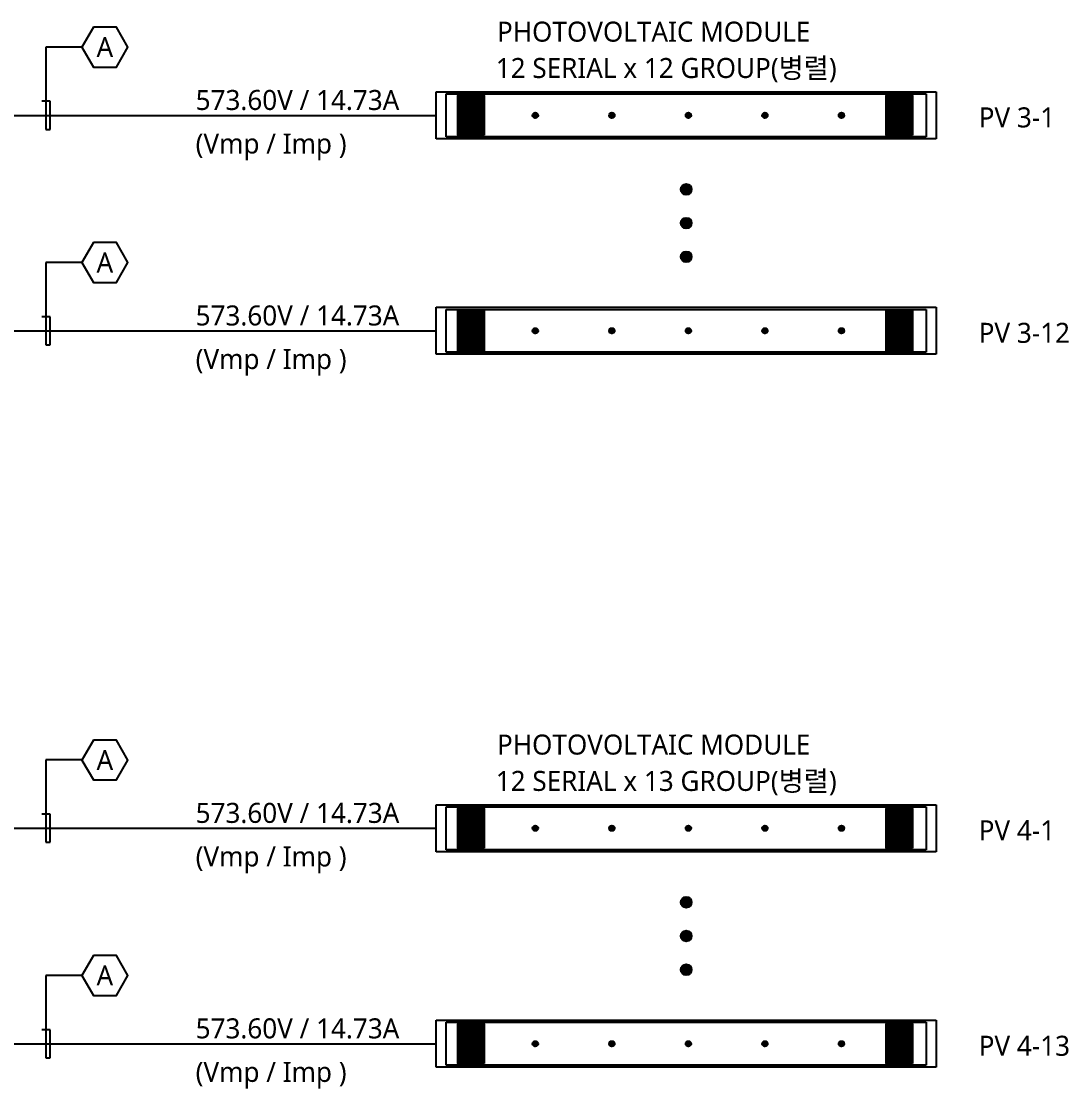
# Model space of a CAD drawing. Header units: millimetres. Extents: x 10297564 to 11610295, y -9287743 to -8409454.
# Drawn here: x 10520071 to 10535773, y -8779212 to -8763209 of the extents above; entities that cross this region are included whole.
import ezdxf
from ezdxf.enums import TextEntityAlignment as Align

# ---------------------------------------------------------------- set-up
doc = ezdxf.new("R2010")
doc.units = ezdxf.units.MM
doc.header["$LTSCALE"] = 100
for name, color, linetype in [('4', 4, 'Continuous'), ('dim', 7, 'Continuous'), ('E-SYM', 3, 'Continuous'), ('E-TEXT', 7, 'Continuous'), ('EPANEL', 4, 'Continuous'), ('Sym', 2, 'Continuous'), ('구조물', 7, 'Continuous')]:
    doc.layers.add(name, color=color, linetype=linetype)
doc.styles.add('MG', font='malgun.ttf')

# ---------------------------------------------------------------- blocks, each defined once
blk = doc.blocks.new('20240601_1120131')
at = {"color": 4, "linetype": 'ByBlock'}
for p, q in [((889, 1871), (889, 1281)), ((889, 1871), (896, 1871)), ((1281, 1875), (891, 1875)), ((891, 1875), (891, 1871)), ((896, 1281), (896, 1871)), ((1276, 1867), (896, 1867)), ((1276, 1871), (1276, 1281)), ((1283, 1871), (1276, 1871)), ((1281, 1875), (1281, 1871)), ((1283, 1871), (1283, 1281)), ((889, 1281), (896, 1281)), ((891, 1278), (891, 1281)), ((1276, 1285), (896, 1285)), ((1283, 1281), (1276, 1281)), ((1281, 1278), (1281, 1281)), ((1281, 1278), (891, 1278))]:
    blk.add_line(p, q, dxfattribs=at)
at = {"color": 2, "linetype": 'ByBlock'}
for p, q in [((899, 1860), (899, 1808)), ((899, 1796), (899, 1744)), ((955, 1865), (904, 1865)), ((904, 1803), (955, 1803)), ((955, 1801), (904, 1801)), ((912, 1867), (912, 1871)), ((912, 1871), (919, 1871)), ((919, 1867), (912, 1867)), ((915, 1865), (915, 1803)), ((915, 1801), (915, 1739)), ((916, 1865), (916, 1803)), ((916, 1801), (916, 1739)), ((919, 1871), (919, 1867)), ((940, 1871), (947, 1871)), ((940, 1867), (940, 1871)), ((947, 1867), (940, 1867)), ((943, 1865), (943, 1803)), ((943, 1801), (943, 1739)), ((944, 1865), (944, 1803)), ((944, 1801), (944, 1739)), ((947, 1871), (947, 1867)), ((960, 1808), (960, 1860)), ((960, 1744), (960, 1796)), ((962, 1860), (962, 1808)), ((962, 1796), (962, 1744)), ((1017, 1865), (966, 1865)), ((966, 1803), (1017, 1803)), ((1017, 1801), (966, 1801)), ((974, 1871), (981, 1871)), ((974, 1867), (974, 1871)), ((981, 1867), (974, 1867)), ((977, 1865), (977, 1803)), ((977, 1801), (977, 1739)), ((978, 1865), (978, 1803)), ((978, 1801), (978, 1739)), ((981, 1871), (981, 1867)), ((1003, 1867), (1003, 1871)), ((1003, 1871), (1010, 1871)), ((1010, 1867), (1003, 1867)), ((1006, 1865), (1006, 1803)), ((1006, 1801), (1006, 1739)), ((1007, 1865), (1007, 1803)), ((1007, 1801), (1007, 1739)), ((1010, 1871), (1010, 1867)), ((1022, 1808), (1022, 1860)), ((1022, 1744), (1022, 1796)), ((1024, 1860), (1024, 1808)), ((1024, 1796), (1024, 1744)), ((1080, 1865), (1029, 1865)), ((1029, 1803), (1080, 1803)), ((1080, 1801), (1029, 1801)), ((1037, 1871), (1044, 1871)), ((1037, 1867), (1037, 1871)), ((1044, 1867), (1037, 1867)), ((1040, 1865), (1040, 1803)), ((1040, 1801), (1040, 1739)), ((1041, 1865), (1041, 1803)), ((1041, 1801), (1041, 1739)), ((1044, 1871), (1044, 1867)), ((1065, 1867), (1065, 1871)), ((1065, 1871), (1072, 1871)), ((1072, 1867), (1065, 1867)), ((1068, 1865), (1068, 1803)), ((1068, 1801), (1068, 1739)), ((1069, 1865), (1069, 1803)), ((1069, 1801), (1069, 1739)), ((1072, 1871), (1072, 1867)), ((1085, 1808), (1085, 1860)), ((1085, 1744), (1085, 1796)), ((1087, 1860), (1087, 1808)), ((1087, 1796), (1087, 1744)), ((1143, 1865), (1092, 1865)), ((1092, 1803), (1143, 1803)), ((1143, 1801), (1092, 1801)), ((1099, 1871), (1106, 1871)), ((1099, 1867), (1099, 1871)), ((1106, 1867), (1099, 1867)), ((1103, 1865), (1103, 1803)), ((1103, 1865), (1103, 1803)), ((1103, 1801), (1103, 1739)), ((1103, 1801), (1103, 1739)), ((1106, 1871), (1106, 1867)), ((1128, 1867), (1128, 1871)), ((1128, 1871), (1135, 1871)), ((1135, 1867), (1128, 1867)), ((1131, 1865), (1131, 1803)), ((1131, 1801), (1131, 1739)), ((1132, 1865), (1132, 1803)), ((1132, 1801), (1132, 1739)), ((1135, 1871), (1135, 1867)), ((1148, 1808), (1148, 1860)), ((1148, 1744), (1148, 1796)), ((1150, 1860), (1150, 1808)), ((1150, 1796), (1150, 1744)), ((1206, 1865), (1155, 1865)), ((1155, 1803), (1206, 1803)), ((1206, 1801), (1155, 1801)), ((1163, 1867), (1163, 1871)), ((1163, 1871), (1170, 1871)), ((1170, 1867), (1163, 1867)), ((1166, 1865), (1166, 1803)), ((1166, 1801), (1166, 1739)), ((1167, 1865), (1167, 1803)), ((1167, 1801), (1167, 1739)), ((1170, 1871), (1170, 1867)), ((1191, 1871), (1198, 1871)), ((1191, 1867), (1191, 1871)), ((1198, 1867), (1191, 1867)), ((1194, 1865), (1194, 1803)), ((1194, 1801), (1194, 1739)), ((1195, 1865), (1195, 1803)), ((1195, 1801), (1195, 1739)), ((1198, 1871), (1198, 1867)), ((1211, 1808), (1211, 1860)), ((1211, 1744), (1211, 1796)), ((1213, 1860), (1213, 1808)), ((1213, 1796), (1213, 1744)), ((1268, 1865), (1217, 1865)), ((1217, 1803), (1268, 1803)), ((1268, 1801), (1217, 1801)), ((1225, 1871), (1232, 1871)), ((1225, 1867), (1225, 1871)), ((1232, 1867), (1225, 1867)), ((1228, 1865), (1228, 1803)), ((1228, 1801), (1228, 1739)), ((1229, 1865), (1229, 1803)), ((1229, 1801), (1229, 1739)), ((1232, 1871), (1232, 1867)), ((1254, 1867), (1254, 1871)), ((1254, 1871), (1261, 1871)), ((1261, 1867), (1254, 1867)), ((1257, 1865), (1257, 1803)), ((1257, 1801), (1257, 1739)), ((1258, 1865), (1258, 1803)), ((1258, 1801), (1258, 1739)), ((1261, 1871), (1261, 1867)), ((1273, 1808), (1273, 1860)), ((1273, 1744), (1273, 1796)), ((899, 1732), (899, 1680)), ((899, 1668), (899, 1616)), ((899, 1604), (899, 1552)), ((904, 1739), (955, 1739)), ((955, 1737), (904, 1737)), ((904, 1675), (955, 1675)), ((955, 1673), (904, 1673)), ((904, 1611), (955, 1611)), ((955, 1609), (904, 1609)), ((915, 1737), (915, 1675)), ((915, 1673), (915, 1611)), ((915, 1609), (915, 1547)), ((916, 1737), (916, 1675)), ((916, 1673), (916, 1611)), ((916, 1609), (916, 1547)), ((943, 1737), (943, 1675)), ((943, 1673), (943, 1611)), ((943, 1609), (943, 1547)), ((944, 1737), (944, 1675)), ((944, 1673), (944, 1611)), ((944, 1609), (944, 1547)), ((960, 1680), (960, 1732)), ((960, 1616), (960, 1668)), ((960, 1552), (960, 1604)), ((962, 1732), (962, 1680)), ((962, 1668), (962, 1616)), ((962, 1604), (962, 1552)), ((966, 1739), (1017, 1739)), ((1017, 1737), (966, 1737)), ((966, 1675), (1017, 1675)), ((1017, 1673), (966, 1673)), ((966, 1611), (1017, 1611)), ((1017, 1609), (966, 1609)), ((977, 1737), (977, 1675)), ((977, 1673), (977, 1611)), ((977, 1609), (977, 1547)), ((978, 1737), (978, 1675)), ((978, 1673), (978, 1611)), ((978, 1609), (978, 1547)), ((1006, 1737), (1006, 1675)), ((1006, 1673), (1006, 1611)), ((1006, 1609), (1006, 1547)), ((1007, 1737), (1007, 1675)), ((1007, 1673), (1007, 1611)), ((1007, 1609), (1007, 1547)), ((1022, 1680), (1022, 1732)), ((1022, 1616), (1022, 1668)), ((1022, 1552), (1022, 1604)), ((1024, 1732), (1024, 1680)), ((1024, 1668), (1024, 1616)), ((1024, 1604), (1024, 1552)), ((1029, 1739), (1080, 1739)), ((1080, 1737), (1029, 1737)), ((1029, 1675), (1080, 1675)), ((1080, 1673), (1029, 1673)), ((1029, 1611), (1080, 1611)), ((1080, 1609), (1029, 1609)), ((1040, 1737), (1040, 1675)), ((1040, 1673), (1040, 1611)), ((1040, 1609), (1040, 1547)), ((1041, 1737), (1041, 1675)), ((1041, 1673), (1041, 1611)), ((1041, 1609), (1041, 1547)), ((1068, 1737), (1068, 1675)), ((1068, 1673), (1068, 1611)), ((1068, 1609), (1068, 1547)), ((1069, 1737), (1069, 1675)), ((1069, 1673), (1069, 1611)), ((1069, 1609), (1069, 1547)), ((1085, 1680), (1085, 1732)), ((1085, 1616), (1085, 1668)), ((1085, 1552), (1085, 1604)), ((1087, 1732), (1087, 1680)), ((1087, 1668), (1087, 1616)), ((1087, 1604), (1087, 1552)), ((1092, 1739), (1143, 1739)), ((1143, 1737), (1092, 1737)), ((1092, 1675), (1143, 1675)), ((1143, 1673), (1092, 1673)), ((1092, 1611), (1143, 1611)), ((1143, 1609), (1092, 1609)), ((1103, 1737), (1103, 1675)), ((1103, 1737), (1103, 1675)), ((1103, 1673), (1103, 1611)), ((1103, 1673), (1103, 1611)), ((1103, 1609), (1103, 1547)), ((1103, 1609), (1103, 1547)), ((1131, 1737), (1131, 1675)), ((1131, 1673), (1131, 1611)), ((1131, 1609), (1131, 1547)), ((1132, 1737), (1132, 1675)), ((1132, 1673), (1132, 1611)), ((1132, 1609), (1132, 1547)), ((1148, 1680), (1148, 1732)), ((1148, 1616), (1148, 1668)), ((1148, 1552), (1148, 1604)), ((1150, 1732), (1150, 1680)), ((1150, 1668), (1150, 1616)), ((1150, 1604), (1150, 1552)), ((1155, 1739), (1206, 1739)), ((1206, 1737), (1155, 1737)), ((1155, 1675), (1206, 1675)), ((1206, 1673), (1155, 1673)), ((1155, 1611), (1206, 1611)), ((1206, 1609), (1155, 1609)), ((1166, 1737), (1166, 1675)), ((1166, 1673), (1166, 1611)), ((1166, 1609), (1166, 1547)), ((1167, 1737), (1167, 1675)), ((1167, 1673), (1167, 1611)), ((1167, 1609), (1167, 1547)), ((1194, 1737), (1194, 1675)), ((1194, 1673), (1194, 1611)), ((1194, 1609), (1194, 1547)), ((1195, 1737), (1195, 1675)), ((1195, 1673), (1195, 1611)), ((1195, 1609), (1195, 1547)), ((1211, 1680), (1211, 1732)), ((1211, 1616), (1211, 1668)), ((1211, 1552), (1211, 1604)), ((1213, 1732), (1213, 1680)), ((1213, 1668), (1213, 1616)), ((1213, 1604), (1213, 1552)), ((1217, 1739), (1268, 1739)), ((1268, 1737), (1217, 1737)), ((1217, 1675), (1268, 1675)), ((1268, 1673), (1217, 1673)), ((1217, 1611), (1268, 1611)), ((1268, 1609), (1217, 1609)), ((1228, 1737), (1228, 1675)), ((1228, 1673), (1228, 1611)), ((1228, 1609), (1228, 1547)), ((1229, 1737), (1229, 1675)), ((1229, 1673), (1229, 1611)), ((1229, 1609), (1229, 1547)), ((1257, 1737), (1257, 1675)), ((1257, 1673), (1257, 1611)), ((1257, 1609), (1257, 1547)), ((1258, 1737), (1258, 1675)), ((1258, 1673), (1258, 1611)), ((1258, 1609), (1258, 1547)), ((1273, 1680), (1273, 1732)), ((1273, 1616), (1273, 1668)), ((1273, 1552), (1273, 1604)), ((899, 1541), (899, 1488)), ((899, 1477), (899, 1424)), ((904, 1547), (955, 1547)), ((955, 1546), (904, 1546)), ((904, 1483), (955, 1483)), ((955, 1482), (904, 1482)), ((915, 1546), (915, 1483)), ((915, 1482), (915, 1419)), ((916, 1546), (916, 1483)), ((916, 1482), (916, 1419)), ((943, 1546), (943, 1483)), ((943, 1482), (943, 1419)), ((944, 1546), (944, 1483)), ((944, 1482), (944, 1419)), ((960, 1488), (960, 1541)), ((960, 1424), (960, 1477)), ((962, 1541), (962, 1488)), ((962, 1477), (962, 1424)), ((966, 1547), (1017, 1547)), ((1017, 1546), (966, 1546)), ((966, 1483), (1017, 1483)), ((1017, 1482), (966, 1482)), ((977, 1546), (977, 1483)), ((977, 1482), (977, 1419)), ((978, 1546), (978, 1483)), ((978, 1482), (978, 1419)), ((1006, 1546), (1006, 1483)), ((1006, 1482), (1006, 1419)), ((1007, 1546), (1007, 1483)), ((1007, 1482), (1007, 1419)), ((1022, 1488), (1022, 1541)), ((1022, 1424), (1022, 1477)), ((1024, 1541), (1024, 1488)), ((1024, 1477), (1024, 1424)), ((1029, 1547), (1080, 1547)), ((1080, 1546), (1029, 1546)), ((1029, 1483), (1080, 1483)), ((1080, 1482), (1029, 1482)), ((1040, 1546), (1040, 1483)), ((1040, 1482), (1040, 1419)), ((1041, 1546), (1041, 1483)), ((1041, 1482), (1041, 1419)), ((1068, 1546), (1068, 1483)), ((1068, 1482), (1068, 1419)), ((1069, 1546), (1069, 1483)), ((1069, 1482), (1069, 1419)), ((1085, 1488), (1085, 1541)), ((1085, 1424), (1085, 1477)), ((1087, 1541), (1087, 1488)), ((1087, 1477), (1087, 1424)), ((1092, 1547), (1143, 1547)), ((1143, 1546), (1092, 1546)), ((1092, 1483), (1143, 1483)), ((1143, 1482), (1092, 1482)), ((1103, 1546), (1103, 1483)), ((1103, 1546), (1103, 1483)), ((1103, 1482), (1103, 1419)), ((1103, 1482), (1103, 1419)), ((1131, 1546), (1131, 1483)), ((1131, 1482), (1131, 1419)), ((1132, 1546), (1132, 1483)), ((1132, 1482), (1132, 1419)), ((1148, 1488), (1148, 1541)), ((1148, 1424), (1148, 1477)), ((1150, 1541), (1150, 1488)), ((1150, 1477), (1150, 1424)), ((1155, 1547), (1206, 1547)), ((1206, 1546), (1155, 1546)), ((1155, 1483), (1206, 1483)), ((1206, 1482), (1155, 1482)), ((1166, 1546), (1166, 1483)), ((1166, 1482), (1166, 1419)), ((1167, 1546), (1167, 1483)), ((1167, 1482), (1167, 1419)), ((1194, 1546), (1194, 1483)), ((1194, 1482), (1194, 1419)), ((1195, 1546), (1195, 1483)), ((1195, 1482), (1195, 1419)), ((1211, 1488), (1211, 1541)), ((1211, 1424), (1211, 1477)), ((1213, 1541), (1213, 1488)), ((1213, 1477), (1213, 1424)), ((1217, 1547), (1268, 1547)), ((1268, 1546), (1217, 1546)), ((1217, 1483), (1268, 1483)), ((1268, 1482), (1217, 1482)), ((1228, 1546), (1228, 1483)), ((1228, 1482), (1228, 1419)), ((1229, 1546), (1229, 1483)), ((1229, 1482), (1229, 1419)), ((1257, 1546), (1257, 1483)), ((1257, 1482), (1257, 1419)), ((1258, 1546), (1258, 1483)), ((1258, 1482), (1258, 1419)), ((1273, 1488), (1273, 1541)), ((1273, 1424), (1273, 1477)), ((899, 1413), (899, 1361)), ((899, 1349), (899, 1297)), ((904, 1419), (955, 1419)), ((955, 1418), (904, 1418)), ((904, 1356), (955, 1356)), ((955, 1354), (904, 1354)), ((904, 1292), (955, 1292)), ((919, 1285), (912, 1285)), ((912, 1285), (912, 1281)), ((912, 1281), (919, 1281)), ((915, 1418), (915, 1356)), ((915, 1354), (915, 1292)), ((916, 1418), (916, 1356)), ((916, 1354), (916, 1292)), ((919, 1281), (919, 1285)), ((947, 1285), (940, 1285)), ((940, 1285), (940, 1281)), ((940, 1281), (947, 1281)), ((943, 1418), (943, 1356)), ((943, 1354), (943, 1292)), ((944, 1418), (944, 1356)), ((944, 1354), (944, 1292)), ((947, 1281), (947, 1285)), ((960, 1361), (960, 1413)), ((960, 1297), (960, 1349)), ((962, 1413), (962, 1361)), ((962, 1349), (962, 1297)), ((966, 1419), (1017, 1419)), ((1017, 1418), (966, 1418)), ((966, 1356), (1017, 1356)), ((1017, 1354), (966, 1354)), ((966, 1292), (1017, 1292)), ((981, 1285), (974, 1285)), ((974, 1285), (974, 1281)), ((974, 1281), (981, 1281)), ((977, 1418), (977, 1356)), ((977, 1354), (977, 1292)), ((978, 1418), (978, 1356)), ((978, 1354), (978, 1292)), ((981, 1281), (981, 1285)), ((1010, 1285), (1003, 1285)), ((1003, 1285), (1003, 1281)), ((1003, 1281), (1010, 1281)), ((1006, 1418), (1006, 1356)), ((1006, 1354), (1006, 1292)), ((1007, 1418), (1007, 1356)), ((1007, 1354), (1007, 1292)), ((1010, 1281), (1010, 1285)), ((1022, 1361), (1022, 1413)), ((1022, 1297), (1022, 1349)), ((1024, 1413), (1024, 1361)), ((1024, 1349), (1024, 1297)), ((1029, 1419), (1080, 1419)), ((1080, 1418), (1029, 1418)), ((1029, 1356), (1080, 1356)), ((1080, 1354), (1029, 1354)), ((1029, 1292), (1080, 1292)), ((1044, 1285), (1037, 1285)), ((1037, 1285), (1037, 1281)), ((1037, 1281), (1044, 1281)), ((1040, 1418), (1040, 1356)), ((1040, 1354), (1040, 1292)), ((1041, 1418), (1041, 1356)), ((1041, 1354), (1041, 1292)), ((1044, 1281), (1044, 1285)), ((1072, 1285), (1065, 1285)), ((1065, 1285), (1065, 1281)), ((1065, 1281), (1072, 1281)), ((1068, 1418), (1068, 1356)), ((1068, 1354), (1068, 1292)), ((1069, 1418), (1069, 1356)), ((1069, 1354), (1069, 1292)), ((1072, 1281), (1072, 1285)), ((1085, 1361), (1085, 1413)), ((1085, 1297), (1085, 1349)), ((1087, 1413), (1087, 1361)), ((1087, 1349), (1087, 1297)), ((1092, 1419), (1143, 1419)), ((1143, 1418), (1092, 1418)), ((1092, 1356), (1143, 1356)), ((1143, 1354), (1092, 1354)), ((1092, 1292), (1143, 1292)), ((1106, 1285), (1099, 1285)), ((1099, 1285), (1099, 1281)), ((1099, 1281), (1106, 1281)), ((1103, 1418), (1103, 1356)), ((1103, 1418), (1103, 1356)), ((1103, 1354), (1103, 1292)), ((1103, 1354), (1103, 1292)), ((1106, 1281), (1106, 1285)), ((1135, 1285), (1128, 1285)), ((1128, 1285), (1128, 1281)), ((1128, 1281), (1135, 1281)), ((1131, 1418), (1131, 1356)), ((1131, 1354), (1131, 1292)), ((1132, 1418), (1132, 1356)), ((1132, 1354), (1132, 1292)), ((1135, 1281), (1135, 1285)), ((1148, 1361), (1148, 1413)), ((1148, 1297), (1148, 1349)), ((1150, 1413), (1150, 1361)), ((1150, 1349), (1150, 1297)), ((1155, 1419), (1206, 1419)), ((1206, 1418), (1155, 1418)), ((1155, 1356), (1206, 1356)), ((1206, 1354), (1155, 1354)), ((1155, 1292), (1206, 1292)), ((1170, 1285), (1163, 1285)), ((1163, 1285), (1163, 1281)), ((1163, 1281), (1170, 1281)), ((1166, 1418), (1166, 1356)), ((1166, 1354), (1166, 1292)), ((1167, 1418), (1167, 1356)), ((1167, 1354), (1167, 1292)), ((1170, 1281), (1170, 1285)), ((1198, 1285), (1191, 1285)), ((1191, 1285), (1191, 1281)), ((1191, 1281), (1198, 1281)), ((1194, 1418), (1194, 1356)), ((1194, 1354), (1194, 1292)), ((1195, 1418), (1195, 1356)), ((1195, 1354), (1195, 1292)), ((1198, 1281), (1198, 1285)), ((1211, 1361), (1211, 1413)), ((1211, 1297), (1211, 1349)), ((1213, 1413), (1213, 1361)), ((1213, 1349), (1213, 1297)), ((1217, 1419), (1268, 1419)), ((1268, 1418), (1217, 1418)), ((1217, 1356), (1268, 1356)), ((1268, 1354), (1217, 1354)), ((1217, 1292), (1268, 1292)), ((1232, 1285), (1225, 1285)), ((1225, 1285), (1225, 1281)), ((1225, 1281), (1232, 1281)), ((1228, 1418), (1228, 1356)), ((1228, 1354), (1228, 1292)), ((1229, 1418), (1229, 1356)), ((1229, 1354), (1229, 1292)), ((1232, 1281), (1232, 1285)), ((1261, 1285), (1254, 1285)), ((1254, 1285), (1254, 1281)), ((1254, 1281), (1261, 1281)), ((1257, 1418), (1257, 1356)), ((1257, 1354), (1257, 1292)), ((1258, 1418), (1258, 1356)), ((1258, 1354), (1258, 1292)), ((1261, 1281), (1261, 1285)), ((1273, 1361), (1273, 1413)), ((1273, 1297), (1273, 1349))]:
    blk.add_line(p, q, dxfattribs=at)
for centre, start, end in [((904, 1860), 90, 180), ((904, 1808), 180, 270), ((904, 1796), 90, 180), ((955, 1860), 0, 90), ((955, 1808), 270, 0), ((955, 1796), 0, 90), ((966, 1860), 90, 180), ((966, 1808), 180, 270), ((966, 1796), 90, 180), ((1017, 1860), 0, 90), ((1017, 1808), 270, 0), ((1017, 1796), 0, 90), ((1029, 1860), 90, 180), ((1029, 1808), 180, 270), ((1029, 1796), 90, 180), ((1080, 1860), 0, 90), ((1080, 1808), 270, 0), ((1080, 1796), 0, 90), ((1092, 1860), 90, 180), ((1092, 1808), 180, 270), ((1092, 1796), 90, 180), ((1143, 1860), 0, 90), ((1143, 1808), 270, 0), ((1143, 1796), 0, 90), ((1155, 1860), 90, 180), ((1155, 1808), 180, 270), ((1155, 1796), 90, 180), ((1206, 1860), 0, 90), ((1206, 1808), 270, 0), ((1206, 1796), 0, 90), ((1217, 1860), 90, 180), ((1217, 1808), 180, 270), ((1217, 1796), 90, 180), ((1268, 1860), 0, 90), ((1268, 1808), 270, 0), ((1268, 1796), 0, 90), ((904, 1744), 180, 270), ((904, 1732), 90, 180), ((904, 1680), 180, 270), ((904, 1668), 90, 180), ((904, 1616), 180, 270), ((904, 1604), 90, 180), ((955, 1744), 270, 0), ((955, 1732), 0, 90), ((955, 1680), 270, 0), ((955, 1668), 0, 90), ((955, 1616), 270, 0), ((955, 1604), 0, 90), ((966, 1744), 180, 270), ((966, 1732), 90, 180), ((966, 1680), 180, 270), ((966, 1668), 90, 180), ((966, 1616), 180, 270), ((966, 1604), 90, 180), ((1017, 1744), 270, 0), ((1017, 1732), 0, 90), ((1017, 1680), 270, 0), ((1017, 1668), 0, 90), ((1017, 1616), 270, 0), ((1017, 1604), 0, 90), ((1029, 1744), 180, 270), ((1029, 1732), 90, 180), ((1029, 1680), 180, 270), ((1029, 1668), 90, 180), ((1029, 1616), 180, 270), ((1029, 1604), 90, 180), ((1080, 1744), 270, 0), ((1080, 1732), 0, 90), ((1080, 1680), 270, 0), ((1080, 1668), 0, 90), ((1080, 1616), 270, 0), ((1080, 1604), 0, 90), ((1092, 1744), 180, 270), ((1092, 1732), 90, 180), ((1092, 1680), 180, 270), ((1092, 1668), 90, 180), ((1092, 1616), 180, 270), ((1092, 1604), 90, 180), ((1143, 1744), 270, 0), ((1143, 1732), 0, 90), ((1143, 1680), 270, 0), ((1143, 1668), 0, 90), ((1143, 1616), 270, 0), ((1143, 1604), 0, 90), ((1155, 1744), 180, 270), ((1155, 1732), 90, 180), ((1155, 1680), 180, 270), ((1155, 1668), 90, 180), ((1155, 1616), 180, 270), ((1155, 1604), 90, 180), ((1206, 1744), 270, 0), ((1206, 1732), 0, 90), ((1206, 1680), 270, 0), ((1206, 1668), 0, 90), ((1206, 1616), 270, 0), ((1206, 1604), 0, 90), ((1217, 1744), 180, 270), ((1217, 1732), 90, 180), ((1217, 1680), 180, 270), ((1217, 1668), 90, 180), ((1217, 1616), 180, 270), ((1217, 1604), 90, 180), ((1268, 1744), 270, 0), ((1268, 1732), 0, 90), ((1268, 1680), 270, 0), ((1268, 1668), 0, 90), ((1268, 1616), 270, 0), ((1268, 1604), 0, 90), ((904, 1552), 180, 270), ((904, 1541), 90, 180), ((904, 1488), 180, 270), ((904, 1477), 90, 180), ((955, 1552), 270, 0), ((955, 1541), 0, 90), ((955, 1488), 270, 0), ((955, 1477), 0, 90), ((966, 1552), 180, 270), ((966, 1541), 90, 180), ((966, 1488), 180, 270), ((966, 1477), 90, 180), ((1017, 1552), 270, 0), ((1017, 1541), 0, 90), ((1017, 1488), 270, 0), ((1017, 1477), 0, 90), ((1029, 1552), 180, 270), ((1029, 1541), 90, 180), ((1029, 1488), 180, 270), ((1029, 1477), 90, 180), ((1080, 1552), 270, 0), ((1080, 1541), 0, 90), ((1080, 1488), 270, 0), ((1080, 1477), 0, 90), ((1092, 1552), 180, 270), ((1092, 1541), 90, 180), ((1092, 1488), 180, 270), ((1092, 1477), 90, 180), ((1143, 1552), 270, 0), ((1143, 1541), 0, 90), ((1143, 1488), 270, 0), ((1143, 1477), 0, 90), ((1155, 1552), 180, 270), ((1155, 1541), 90, 180), ((1155, 1488), 180, 270), ((1155, 1477), 90, 180), ((1206, 1552), 270, 0), ((1206, 1541), 0, 90), ((1206, 1488), 270, 0), ((1206, 1477), 0, 90), ((1217, 1552), 180, 270), ((1217, 1541), 90, 180), ((1217, 1488), 180, 270), ((1217, 1477), 90, 180), ((1268, 1552), 270, 0), ((1268, 1541), 0, 90), ((1268, 1488), 270, 0), ((1268, 1477), 0, 90), ((904, 1424), 180, 270), ((904, 1413), 90, 180), ((904, 1361), 180, 270), ((904, 1349), 90, 180), ((904, 1297), 180, 270), ((955, 1424), 270, 0), ((955, 1413), 0, 90), ((955, 1361), 270, 0), ((955, 1349), 0, 90), ((955, 1297), 270, 0), ((966, 1424), 180, 270), ((966, 1413), 90, 180), ((966, 1361), 180, 270), ((966, 1349), 90, 180), ((966, 1297), 180, 270), ((1017, 1424), 270, 0), ((1017, 1413), 0, 90), ((1017, 1361), 270, 0), ((1017, 1349), 0, 90), ((1017, 1297), 270, 0), ((1029, 1424), 180, 270), ((1029, 1413), 90, 180), ((1029, 1361), 180, 270), ((1029, 1349), 90, 180), ((1029, 1297), 180, 270), ((1080, 1424), 270, 0), ((1080, 1413), 0, 90), ((1080, 1361), 270, 0), ((1080, 1349), 0, 90), ((1080, 1297), 270, 0), ((1092, 1424), 180, 270), ((1092, 1413), 90, 180), ((1092, 1361), 180, 270), ((1092, 1349), 90, 180), ((1092, 1297), 180, 270), ((1143, 1424), 270, 0), ((1143, 1413), 0, 90), ((1143, 1361), 270, 0), ((1143, 1349), 0, 90), ((1143, 1297), 270, 0), ((1155, 1424), 180, 270), ((1155, 1413), 90, 180), ((1155, 1361), 180, 270), ((1155, 1349), 90, 180), ((1155, 1297), 180, 270), ((1206, 1424), 270, 0), ((1206, 1413), 0, 90), ((1206, 1361), 270, 0), ((1206, 1349), 0, 90), ((1206, 1297), 270, 0), ((1217, 1424), 180, 270), ((1217, 1413), 90, 180), ((1217, 1361), 180, 270), ((1217, 1349), 90, 180), ((1217, 1297), 180, 270), ((1268, 1424), 270, 0), ((1268, 1413), 0, 90), ((1268, 1361), 270, 0), ((1268, 1349), 0, 90), ((1268, 1297), 270, 0)]:
    blk.add_arc(centre, 4.98, start, end, dxfattribs=at)
at = {"layer": '구조물'}
blk.add_lwpolyline([(1283, 1278), (889, 1278), (889, 1875), (1283, 1875)], close=True, dxfattribs=at)

msp = doc.modelspace()

# ---------------------------------------------------------------- hatches: boundary and pattern name
at = {"layer": 'E-SYM', "linetype": 'Continuous'}
h = msp.add_hatch(color=1, dxfattribs=at)
h.dxf.hatch_style = 1
edge = h.paths.add_edge_path()
edge.add_arc((10530039.8, -8765728.6), 81.1, 0, 360)
h = msp.add_hatch(color=1, dxfattribs=at)
h.dxf.hatch_style = 1
edge = h.paths.add_edge_path()
edge.add_arc((10530039.8, -8766233.8), 81.1, 0, 360)
h = msp.add_hatch(color=1, dxfattribs=at)
h.dxf.hatch_style = 1
edge = h.paths.add_edge_path()
edge.add_arc((10530039.8, -8766739), 81.1, 0, 360)
h = msp.add_hatch(color=1, dxfattribs=at)
h.dxf.hatch_style = 1
edge = h.paths.add_edge_path()
edge.add_arc((10530039.8, -8776418), 81.1, 0, 360)
h = msp.add_hatch(color=1, dxfattribs=at)
h.dxf.hatch_style = 1
edge = h.paths.add_edge_path()
edge.add_arc((10530039.8, -8776923.1), 81.1, 0, 360)
h = msp.add_hatch(color=1, dxfattribs=at)
h.dxf.hatch_style = 1
edge = h.paths.add_edge_path()
edge.add_arc((10530039.8, -8777428.3), 81.1, 0, 360)

# ---------------------------------------------------------------- linework, layer by layer
at = {"layer": '4', "linetype": 'ByBlock', "ltscale": 1.8}
for points in [[(10514424, -8765858.8), (10517380.7, -8765858.8), (10517380.7, -8764618.5), (10526291.3, -8764618.5)], [(10514424, -8766608.8), (10517380.7, -8766608.8), (10517380.7, -8767849.1), (10526291.3, -8767849.1)], [(10514424, -8776548.1), (10517380.7, -8776548.1), (10517380.7, -8775307.8), (10526291.3, -8775307.8)], [(10514424, -8777298.1), (10517380.7, -8777298.1), (10517380.7, -8778538.4), (10526291.3, -8778538.4)]]:
    msp.add_lwpolyline(points, dxfattribs=at)
at = {"layer": 'dim', "color": 1}
for p, q in [((10520978.9, -8763594.4), (10520437, -8763594.4)), ((10520437, -8763594.4), (10520437, -8764829)), ((10520503.7, -8764407.9), (10520377.1, -8764407.9)), ((10520503.7, -8764829), (10520503.7, -8764407.9)), ((10520437, -8764829), (10520503.7, -8764829)), ((10520978.9, -8766825), (10520437, -8766825)), ((10520437, -8766825), (10520437, -8768059.6)), ((10520503.7, -8767638.6), (10520377.1, -8767638.6)), ((10520503.7, -8768059.6), (10520503.7, -8767638.6)), ((10520437, -8768059.6), (10520503.7, -8768059.6)), ((10520978.9, -8774283.7), (10520437, -8774283.7)), ((10520437, -8774283.7), (10520437, -8775518.4)), ((10520503.7, -8775097.3), (10520377.1, -8775097.3)), ((10520503.7, -8775518.4), (10520503.7, -8775097.3)), ((10520437, -8775518.4), (10520503.7, -8775518.4)), ((10520978.9, -8777514.3), (10520437, -8777514.3)), ((10520437, -8777514.3), (10520437, -8778749)), ((10520503.7, -8778327.9), (10520377.1, -8778327.9)), ((10520503.7, -8778749), (10520503.7, -8778327.9)), ((10520437, -8778749), (10520503.7, -8778749))]:
    msp.add_line(p, q, dxfattribs=at)
at = {"layer": 'E-SYM', "color": 1, "linetype": 'Continuous'}
for p, q in [((10526291.3, -8764265.9), (10533788.2, -8764265.9)), ((10526291.3, -8764971.1), (10526291.3, -8764265.9)), ((10526440.5, -8764296.8), (10533639, -8764296.8)), ((10526440.5, -8764940.2), (10526440.5, -8764296.8)), ((10533639, -8764296.8), (10533639, -8764940.2)), ((10533788.2, -8764265.9), (10533788.2, -8764971.1)), ((10533788.2, -8764971.1), (10526291.3, -8764971.1)), ((10533639, -8764940.2), (10526440.5, -8764940.2)), ((10526291.3, -8767496.5), (10533788.2, -8767496.5)), ((10526291.3, -8768201.7), (10526291.3, -8767496.5)), ((10526440.5, -8767527.4), (10533639, -8767527.4)), ((10526440.5, -8768170.8), (10526440.5, -8767527.4)), ((10533639, -8767527.4), (10533639, -8768170.8)), ((10533788.2, -8767496.5), (10533788.2, -8768201.7)), ((10533639, -8768170.8), (10526440.5, -8768170.8)), ((10533788.2, -8768201.7), (10526291.3, -8768201.7)), ((10526291.3, -8774955.2), (10533788.2, -8774955.2)), ((10526291.3, -8775660.4), (10526291.3, -8774955.2)), ((10526440.5, -8774986.1), (10533639, -8774986.1)), ((10526440.5, -8775629.5), (10526440.5, -8774986.1)), ((10533639, -8774986.1), (10533639, -8775629.5)), ((10533788.2, -8774955.2), (10533788.2, -8775660.4)), ((10533788.2, -8775660.4), (10526291.3, -8775660.4)), ((10533639, -8775629.5), (10526440.5, -8775629.5)), ((10526291.3, -8778185.8), (10533788.2, -8778185.8)), ((10526291.3, -8778891.1), (10526291.3, -8778185.8)), ((10526440.5, -8778216.7), (10533639, -8778216.7)), ((10526440.5, -8778860.1), (10526440.5, -8778216.7)), ((10533639, -8778216.7), (10533639, -8778860.1)), ((10533788.2, -8778185.8), (10533788.2, -8778891.1)), ((10533788.2, -8778891.1), (10526291.3, -8778891.1)), ((10533639, -8778860.1), (10526440.5, -8778860.1))]:
    msp.add_line(p, q, dxfattribs=at)
for centre in [(10530039.8, -8765728.6), (10530039.8, -8766233.8), (10530039.8, -8766739), (10530039.8, -8776418), (10530039.8, -8776923.1), (10530039.8, -8777428.3)]:
    msp.add_circle(centre, 81.1, dxfattribs=at)
at = {"layer": 'EPANEL', "linetype": 'Continuous'}
for p, q in [((10527736.2, -8764617.8), (10527777.4, -8764659)), ((10527736.8, -8764611.5), (10527783.7, -8764658.4)), ((10527736.8, -8764625.2), (10527770, -8764658.5)), ((10527738.1, -8764606), (10527789.2, -8764657.1)), ((10527739.7, -8764635.1), (10527760.1, -8764655.5)), ((10527740.1, -8764601.1), (10527794.1, -8764655.1)), ((10527742.5, -8764596.7), (10527798.5, -8764652.7)), ((10527745.4, -8764592.7), (10527802.5, -8764649.8)), ((10527748.7, -8764589.1), (10527806.1, -8764646.5)), ((10527752.5, -8764586), (10527809.2, -8764642.8)), ((10527756.6, -8764583.3), (10527812, -8764638.6)), ((10527761.2, -8764581), (10527814.2, -8764634)), ((10527766.4, -8764579.3), (10527815.9, -8764628.9)), ((10527772.1, -8764578.2), (10527817, -8764623.1)), ((10527778.8, -8764578), (10527817.2, -8764616.4)), ((10527786.9, -8764579.2), (10527816, -8764608.3)), ((10527799.4, -8764584.9), (10527810.4, -8764595.8)), ((10528883.8, -8764617.8), (10528925, -8764659)), ((10528884.3, -8764625.2), (10528917.6, -8764658.5)), ((10528884.4, -8764611.5), (10528931.3, -8764658.4)), ((10528885.7, -8764606), (10528936.8, -8764657.1)), ((10528887.3, -8764635.1), (10528907.7, -8764655.5)), ((10528887.7, -8764601.1), (10528941.7, -8764655.1)), ((10528890.1, -8764596.7), (10528946.1, -8764652.7)), ((10528893, -8764592.7), (10528950.1, -8764649.8)), ((10528896.3, -8764589.1), (10528953.7, -8764646.5)), ((10528900, -8764586), (10528956.8, -8764642.8)), ((10528904.2, -8764583.3), (10528959.5, -8764638.6)), ((10528908.8, -8764581), (10528961.8, -8764634)), ((10528913.9, -8764579.3), (10528963.5, -8764628.9)), ((10528919.7, -8764578.2), (10528964.6, -8764623.1)), ((10528926.4, -8764578), (10528964.8, -8764616.4)), ((10528934.5, -8764579.2), (10528963.6, -8764608.3)), ((10528947, -8764584.9), (10528957.9, -8764595.8)), ((10530031.3, -8764617.8), (10530072.6, -8764659)), ((10530031.9, -8764611.5), (10530078.9, -8764658.4)), ((10530031.9, -8764625.2), (10530065.2, -8764658.5)), ((10530033.3, -8764606), (10530084.4, -8764657.1)), ((10530034.9, -8764635.1), (10530055.3, -8764655.5)), ((10530035.3, -8764601.1), (10530089.3, -8764655.1)), ((10530037.7, -8764596.7), (10530093.7, -8764652.7)), ((10530040.6, -8764592.7), (10530097.7, -8764649.8)), ((10530043.9, -8764589.1), (10530101.2, -8764646.5)), ((10530047.6, -8764586), (10530104.4, -8764642.8)), ((10530051.8, -8764583.3), (10530107.1, -8764638.6)), ((10530056.4, -8764581), (10530109.4, -8764634)), ((10530061.5, -8764579.3), (10530111.1, -8764628.9)), ((10530067.3, -8764578.2), (10530112.2, -8764623.1)), ((10530074, -8764578), (10530112.4, -8764616.4)), ((10530082.1, -8764579.2), (10530111.2, -8764608.3)), ((10530094.6, -8764584.9), (10530105.5, -8764595.8)), ((10531178.9, -8764617.8), (10531220.2, -8764659)), ((10531179.5, -8764611.5), (10531226.4, -8764658.4)), ((10531179.5, -8764625.2), (10531212.7, -8764658.5)), ((10531180.9, -8764606), (10531231.9, -8764657.1)), ((10531182.5, -8764635.1), (10531202.9, -8764655.5)), ((10531182.8, -8764601.1), (10531236.9, -8764655.1)), ((10531185.3, -8764596.7), (10531241.3, -8764652.7)), ((10531188.2, -8764592.7), (10531245.3, -8764649.8)), ((10531191.5, -8764589.1), (10531248.8, -8764646.5)), ((10531195.2, -8764586), (10531252, -8764642.8)), ((10531199.4, -8764583.3), (10531254.7, -8764638.6)), ((10531204, -8764581), (10531257, -8764634)), ((10531209.1, -8764579.3), (10531258.7, -8764628.9)), ((10531214.9, -8764578.2), (10531259.8, -8764623.1)), ((10531221.5, -8764578), (10531260, -8764616.4)), ((10531229.7, -8764579.2), (10531258.7, -8764608.3)), ((10531242.2, -8764584.9), (10531253.1, -8764595.8)), ((10532326.5, -8764617.8), (10532367.7, -8764659)), ((10532327.1, -8764611.5), (10532374, -8764658.4)), ((10532327.1, -8764625.2), (10532360.3, -8764658.5)), ((10532328.5, -8764606), (10532379.5, -8764657.1)), ((10532330.1, -8764635.1), (10532350.5, -8764655.5)), ((10532330.4, -8764601.1), (10532384.4, -8764655.1)), ((10532332.9, -8764596.7), (10532388.9, -8764652.7)), ((10532335.8, -8764592.7), (10532392.8, -8764649.8)), ((10532339.1, -8764589.1), (10532396.4, -8764646.5)), ((10532342.8, -8764586), (10532399.6, -8764642.8)), ((10532346.9, -8764583.3), (10532402.3, -8764638.6)), ((10532351.5, -8764581), (10532404.5, -8764634)), ((10532356.7, -8764579.3), (10532406.3, -8764628.9)), ((10532362.5, -8764578.2), (10532407.4, -8764623.1)), ((10532369.1, -8764578), (10532407.6, -8764616.4)), ((10532377.2, -8764579.2), (10532406.3, -8764608.3)), ((10532389.7, -8764584.9), (10532400.7, -8764595.8)), ((10527736.2, -8767848.4), (10527777.4, -8767889.6)), ((10527736.8, -8767842.1), (10527783.7, -8767889.1)), ((10527738.1, -8767836.6), (10527789.2, -8767887.7)), ((10527740.1, -8767831.7), (10527794.1, -8767885.7)), ((10527742.5, -8767827.3), (10527798.5, -8767883.3)), ((10527745.4, -8767823.3), (10527802.5, -8767880.4)), ((10527748.7, -8767819.8), (10527806.1, -8767877.1)), ((10527752.5, -8767816.6), (10527809.2, -8767873.4)), ((10527756.6, -8767813.9), (10527812, -8767869.2)), ((10527761.2, -8767811.6), (10527814.2, -8767864.6)), ((10527766.4, -8767809.9), (10527815.9, -8767859.5)), ((10527772.1, -8767808.8), (10527817, -8767853.7)), ((10527778.8, -8767808.6), (10527817.2, -8767847)), ((10527786.9, -8767809.8), (10527816, -8767838.9)), ((10527799.4, -8767815.5), (10527810.4, -8767826.4)), ((10528883.8, -8767848.4), (10528925, -8767889.6)), ((10528884.4, -8767842.1), (10528931.3, -8767889.1)), ((10528885.7, -8767836.6), (10528936.8, -8767887.7)), ((10528887.7, -8767831.7), (10528941.7, -8767885.7)), ((10528890.1, -8767827.3), (10528946.1, -8767883.3)), ((10528893, -8767823.3), (10528950.1, -8767880.4)), ((10528896.3, -8767819.8), (10528953.7, -8767877.1)), ((10528900, -8767816.6), (10528956.8, -8767873.4)), ((10528904.2, -8767813.9), (10528959.5, -8767869.2)), ((10528908.8, -8767811.6), (10528961.8, -8767864.6)), ((10528913.9, -8767809.9), (10528963.5, -8767859.5)), ((10528919.7, -8767808.8), (10528964.6, -8767853.7)), ((10528926.4, -8767808.6), (10528964.8, -8767847)), ((10528934.5, -8767809.8), (10528963.6, -8767838.9)), ((10528947, -8767815.5), (10528957.9, -8767826.4)), ((10530031.3, -8767848.4), (10530072.6, -8767889.6)), ((10530031.9, -8767842.1), (10530078.9, -8767889.1)), ((10530033.3, -8767836.6), (10530084.4, -8767887.7)), ((10530035.3, -8767831.7), (10530089.3, -8767885.7)), ((10530037.7, -8767827.3), (10530093.7, -8767883.3)), ((10530040.6, -8767823.3), (10530097.7, -8767880.4)), ((10530043.9, -8767819.8), (10530101.2, -8767877.1)), ((10530047.6, -8767816.6), (10530104.4, -8767873.4)), ((10530051.8, -8767813.9), (10530107.1, -8767869.2)), ((10530056.4, -8767811.6), (10530109.4, -8767864.6)), ((10530061.5, -8767809.9), (10530111.1, -8767859.5)), ((10530067.3, -8767808.8), (10530112.2, -8767853.7)), ((10530074, -8767808.6), (10530112.4, -8767847)), ((10530082.1, -8767809.8), (10530111.2, -8767838.9)), ((10530094.6, -8767815.5), (10530105.5, -8767826.4)), ((10531178.9, -8767848.4), (10531220.2, -8767889.6)), ((10531179.5, -8767842.1), (10531226.4, -8767889.1)), ((10531180.9, -8767836.6), (10531231.9, -8767887.7)), ((10531182.8, -8767831.7), (10531236.9, -8767885.7)), ((10531185.3, -8767827.3), (10531241.3, -8767883.3)), ((10531188.2, -8767823.3), (10531245.3, -8767880.4)), ((10531191.5, -8767819.8), (10531248.8, -8767877.1)), ((10531195.2, -8767816.6), (10531252, -8767873.4)), ((10531199.4, -8767813.9), (10531254.7, -8767869.2)), ((10531204, -8767811.6), (10531257, -8767864.6)), ((10531209.1, -8767809.9), (10531258.7, -8767859.5)), ((10531214.9, -8767808.8), (10531259.8, -8767853.7)), ((10531221.5, -8767808.6), (10531260, -8767847)), ((10531229.7, -8767809.8), (10531258.7, -8767838.9)), ((10531242.2, -8767815.5), (10531253.1, -8767826.4)), ((10532326.5, -8767848.4), (10532367.7, -8767889.6)), ((10532327.1, -8767842.1), (10532374, -8767889.1)), ((10532328.5, -8767836.6), (10532379.5, -8767887.7)), ((10532330.4, -8767831.7), (10532384.4, -8767885.7)), ((10532332.9, -8767827.3), (10532388.9, -8767883.3)), ((10532335.8, -8767823.3), (10532392.8, -8767880.4)), ((10532339.1, -8767819.8), (10532396.4, -8767877.1)), ((10532342.8, -8767816.6), (10532399.6, -8767873.4)), ((10532346.9, -8767813.9), (10532402.3, -8767869.2)), ((10532351.5, -8767811.6), (10532404.5, -8767864.6)), ((10532356.7, -8767809.9), (10532406.3, -8767859.5)), ((10532362.5, -8767808.8), (10532407.4, -8767853.7)), ((10532369.1, -8767808.6), (10532407.6, -8767847)), ((10532377.2, -8767809.8), (10532406.3, -8767838.9)), ((10532389.7, -8767815.5), (10532400.7, -8767826.4)), ((10527736.8, -8767855.8), (10527770, -8767889.1)), ((10527739.7, -8767865.7), (10527760.1, -8767886.1)), ((10528884.3, -8767855.8), (10528917.6, -8767889.1)), ((10528887.3, -8767865.7), (10528907.7, -8767886.1)), ((10530031.9, -8767855.8), (10530065.2, -8767889.1)), ((10530034.9, -8767865.7), (10530055.3, -8767886.1)), ((10531179.5, -8767855.8), (10531212.7, -8767889.1)), ((10531182.5, -8767865.7), (10531202.9, -8767886.1)), ((10532327.1, -8767855.8), (10532360.3, -8767889.1)), ((10532330.1, -8767865.7), (10532350.5, -8767886.1)), ((10527736.2, -8775307.1), (10527777.4, -8775348.4)), ((10527736.8, -8775300.9), (10527783.7, -8775347.8)), ((10527736.8, -8775314.6), (10527770, -8775347.8)), ((10527738.1, -8775295.3), (10527789.2, -8775346.4)), ((10527739.7, -8775324.4), (10527760.1, -8775344.8)), ((10527740.1, -8775290.4), (10527794.1, -8775344.5)), ((10527742.5, -8775286), (10527798.5, -8775342)), ((10527745.4, -8775282), (10527802.5, -8775339.1)), ((10527748.7, -8775278.5), (10527806.1, -8775335.8)), ((10527752.5, -8775275.3), (10527809.2, -8775332.1)), ((10527756.6, -8775272.6), (10527812, -8775327.9)), ((10527761.2, -8775270.3), (10527814.2, -8775323.3)), ((10527766.4, -8775268.6), (10527815.9, -8775318.2)), ((10527772.1, -8775267.5), (10527817, -8775312.4)), ((10527778.8, -8775267.3), (10527817.2, -8775305.8)), ((10527786.9, -8775268.6), (10527816, -8775297.6)), ((10527799.4, -8775274.2), (10527810.4, -8775285.1)), ((10528883.8, -8775307.1), (10528925, -8775348.4)), ((10528884.3, -8775314.6), (10528917.6, -8775347.8)), ((10528884.4, -8775300.9), (10528931.3, -8775347.8)), ((10528885.7, -8775295.3), (10528936.8, -8775346.4)), ((10528887.3, -8775324.4), (10528907.7, -8775344.8)), ((10528887.7, -8775290.4), (10528941.7, -8775344.5)), ((10528890.1, -8775286), (10528946.1, -8775342)), ((10528893, -8775282), (10528950.1, -8775339.1)), ((10528896.3, -8775278.5), (10528953.7, -8775335.8)), ((10528900, -8775275.3), (10528956.8, -8775332.1)), ((10528904.2, -8775272.6), (10528959.5, -8775327.9)), ((10528908.8, -8775270.3), (10528961.8, -8775323.3)), ((10528913.9, -8775268.6), (10528963.5, -8775318.2)), ((10528919.7, -8775267.5), (10528964.6, -8775312.4)), ((10528926.4, -8775267.3), (10528964.8, -8775305.8)), ((10528934.5, -8775268.6), (10528963.6, -8775297.6)), ((10528947, -8775274.2), (10528957.9, -8775285.1)), ((10530031.3, -8775307.1), (10530072.6, -8775348.4)), ((10530031.9, -8775300.9), (10530078.9, -8775347.8)), ((10530031.9, -8775314.6), (10530065.2, -8775347.8)), ((10530033.3, -8775295.3), (10530084.4, -8775346.4)), ((10530034.9, -8775324.4), (10530055.3, -8775344.8)), ((10530035.3, -8775290.4), (10530089.3, -8775344.5)), ((10530037.7, -8775286), (10530093.7, -8775342)), ((10530040.6, -8775282), (10530097.7, -8775339.1)), ((10530043.9, -8775278.5), (10530101.2, -8775335.8)), ((10530047.6, -8775275.3), (10530104.4, -8775332.1)), ((10530051.8, -8775272.6), (10530107.1, -8775327.9)), ((10530056.4, -8775270.3), (10530109.4, -8775323.3)), ((10530061.5, -8775268.6), (10530111.1, -8775318.2)), ((10530067.3, -8775267.5), (10530112.2, -8775312.4)), ((10530074, -8775267.3), (10530112.4, -8775305.8)), ((10530082.1, -8775268.6), (10530111.2, -8775297.6)), ((10530094.6, -8775274.2), (10530105.5, -8775285.1)), ((10531178.9, -8775307.1), (10531220.2, -8775348.4)), ((10531179.5, -8775300.9), (10531226.4, -8775347.8)), ((10531179.5, -8775314.6), (10531212.7, -8775347.8)), ((10531180.9, -8775295.3), (10531231.9, -8775346.4)), ((10531182.5, -8775324.4), (10531202.9, -8775344.8)), ((10531182.8, -8775290.4), (10531236.9, -8775344.5)), ((10531185.3, -8775286), (10531241.3, -8775342)), ((10531188.2, -8775282), (10531245.3, -8775339.1)), ((10531191.5, -8775278.5), (10531248.8, -8775335.8)), ((10531195.2, -8775275.3), (10531252, -8775332.1)), ((10531199.4, -8775272.6), (10531254.7, -8775327.9)), ((10531204, -8775270.3), (10531257, -8775323.3)), ((10531209.1, -8775268.6), (10531258.7, -8775318.2)), ((10531214.9, -8775267.5), (10531259.8, -8775312.4)), ((10531221.5, -8775267.3), (10531260, -8775305.8)), ((10531229.7, -8775268.6), (10531258.7, -8775297.6)), ((10531242.2, -8775274.2), (10531253.1, -8775285.1)), ((10532326.5, -8775307.1), (10532367.7, -8775348.4)), ((10532327.1, -8775300.9), (10532374, -8775347.8)), ((10532327.1, -8775314.6), (10532360.3, -8775347.8)), ((10532328.5, -8775295.3), (10532379.5, -8775346.4)), ((10532330.1, -8775324.4), (10532350.5, -8775344.8)), ((10532330.4, -8775290.4), (10532384.4, -8775344.5)), ((10532332.9, -8775286), (10532388.9, -8775342)), ((10532335.8, -8775282), (10532392.8, -8775339.1)), ((10532339.1, -8775278.5), (10532396.4, -8775335.8)), ((10532342.8, -8775275.3), (10532399.6, -8775332.1)), ((10532346.9, -8775272.6), (10532402.3, -8775327.9)), ((10532351.5, -8775270.3), (10532404.5, -8775323.3)), ((10532356.7, -8775268.6), (10532406.3, -8775318.2)), ((10532362.5, -8775267.5), (10532407.4, -8775312.4)), ((10532369.1, -8775267.3), (10532407.6, -8775305.8)), ((10532377.2, -8775268.6), (10532406.3, -8775297.6)), ((10532389.7, -8775274.2), (10532400.7, -8775285.1)), ((10527736.2, -8778537.8), (10527777.4, -8778579)), ((10527736.8, -8778531.5), (10527783.7, -8778578.4)), ((10527736.8, -8778545.2), (10527770, -8778578.4)), ((10527738.1, -8778526), (10527789.2, -8778577)), ((10527739.7, -8778555), (10527760.1, -8778575.4)), ((10527740.1, -8778521.1), (10527794.1, -8778575.1)), ((10527742.5, -8778516.6), (10527798.5, -8778572.6)), ((10527745.4, -8778512.7), (10527802.5, -8778569.7)), ((10527748.7, -8778509.1), (10527806.1, -8778566.4)), ((10527752.5, -8778505.9), (10527809.2, -8778562.7)), ((10527756.6, -8778503.2), (10527812, -8778558.6)), ((10527761.2, -8778501), (10527814.2, -8778554)), ((10527766.4, -8778499.2), (10527815.9, -8778548.8)), ((10527772.1, -8778498.1), (10527817, -8778543)), ((10527778.8, -8778497.9), (10527817.2, -8778536.4)), ((10527786.9, -8778499.2), (10527816, -8778528.3)), ((10527799.4, -8778504.8), (10527810.4, -8778515.8)), ((10528883.8, -8778537.8), (10528925, -8778579)), ((10528884.3, -8778545.2), (10528917.6, -8778578.4)), ((10528884.4, -8778531.5), (10528931.3, -8778578.4)), ((10528885.7, -8778526), (10528936.8, -8778577)), ((10528887.3, -8778555), (10528907.7, -8778575.4)), ((10528887.7, -8778521.1), (10528941.7, -8778575.1)), ((10528890.1, -8778516.6), (10528946.1, -8778572.6)), ((10528893, -8778512.7), (10528950.1, -8778569.7)), ((10528896.3, -8778509.1), (10528953.7, -8778566.4)), ((10528900, -8778505.9), (10528956.8, -8778562.7)), ((10528904.2, -8778503.2), (10528959.5, -8778558.6)), ((10528908.8, -8778501), (10528961.8, -8778554)), ((10528913.9, -8778499.2), (10528963.5, -8778548.8)), ((10528919.7, -8778498.1), (10528964.6, -8778543)), ((10528926.4, -8778497.9), (10528964.8, -8778536.4)), ((10528934.5, -8778499.2), (10528963.6, -8778528.3)), ((10528947, -8778504.8), (10528957.9, -8778515.8)), ((10530031.3, -8778537.8), (10530072.6, -8778579)), ((10530031.9, -8778531.5), (10530078.9, -8778578.4)), ((10530031.9, -8778545.2), (10530065.2, -8778578.4)), ((10530033.3, -8778526), (10530084.4, -8778577)), ((10530034.9, -8778555), (10530055.3, -8778575.4)), ((10530035.3, -8778521.1), (10530089.3, -8778575.1)), ((10530037.7, -8778516.6), (10530093.7, -8778572.6)), ((10530040.6, -8778512.7), (10530097.7, -8778569.7)), ((10530043.9, -8778509.1), (10530101.2, -8778566.4)), ((10530047.6, -8778505.9), (10530104.4, -8778562.7)), ((10530051.8, -8778503.2), (10530107.1, -8778558.6)), ((10530056.4, -8778501), (10530109.4, -8778554)), ((10530061.5, -8778499.2), (10530111.1, -8778548.8)), ((10530067.3, -8778498.1), (10530112.2, -8778543)), ((10530074, -8778497.9), (10530112.4, -8778536.4)), ((10530082.1, -8778499.2), (10530111.2, -8778528.3)), ((10530094.6, -8778504.8), (10530105.5, -8778515.8)), ((10531178.9, -8778537.8), (10531220.2, -8778579)), ((10531179.5, -8778531.5), (10531226.4, -8778578.4)), ((10531179.5, -8778545.2), (10531212.7, -8778578.4)), ((10531180.9, -8778526), (10531231.9, -8778577)), ((10531182.5, -8778555), (10531202.9, -8778575.4)), ((10531182.8, -8778521.1), (10531236.9, -8778575.1)), ((10531185.3, -8778516.6), (10531241.3, -8778572.6)), ((10531188.2, -8778512.7), (10531245.3, -8778569.7)), ((10531191.5, -8778509.1), (10531248.8, -8778566.4)), ((10531195.2, -8778505.9), (10531252, -8778562.7)), ((10531199.4, -8778503.2), (10531254.7, -8778558.6)), ((10531204, -8778501), (10531257, -8778554)), ((10531209.1, -8778499.2), (10531258.7, -8778548.8)), ((10531214.9, -8778498.1), (10531259.8, -8778543)), ((10531221.5, -8778497.9), (10531260, -8778536.4)), ((10531229.7, -8778499.2), (10531258.7, -8778528.3)), ((10531242.2, -8778504.8), (10531253.1, -8778515.8)), ((10532326.5, -8778537.8), (10532367.7, -8778579)), ((10532327.1, -8778531.5), (10532374, -8778578.4)), ((10532327.1, -8778545.2), (10532360.3, -8778578.4)), ((10532328.5, -8778526), (10532379.5, -8778577)), ((10532330.1, -8778555), (10532350.5, -8778575.4)), ((10532330.4, -8778521.1), (10532384.4, -8778575.1)), ((10532332.9, -8778516.6), (10532388.9, -8778572.6)), ((10532335.8, -8778512.7), (10532392.8, -8778569.7)), ((10532339.1, -8778509.1), (10532396.4, -8778566.4)), ((10532342.8, -8778505.9), (10532399.6, -8778562.7)), ((10532346.9, -8778503.2), (10532402.3, -8778558.6)), ((10532351.5, -8778501), (10532404.5, -8778554)), ((10532356.7, -8778499.2), (10532406.3, -8778548.8)), ((10532362.5, -8778498.1), (10532407.4, -8778543)), ((10532369.1, -8778497.9), (10532407.6, -8778536.4)), ((10532377.2, -8778499.2), (10532406.3, -8778528.3)), ((10532389.7, -8778504.8), (10532400.7, -8778515.8))]:
    msp.add_line(p, q, dxfattribs=at)
for centre in [(10527776.7, -8764618.5), (10528924.3, -8764618.5), (10530071.9, -8764618.5), (10531219.5, -8764618.5), (10532367.1, -8764618.5), (10527776.7, -8767849.1), (10528924.3, -8767849.1), (10530071.9, -8767849.1), (10531219.5, -8767849.1), (10532367.1, -8767849.1), (10527776.7, -8775307.8), (10528924.3, -8775307.8), (10530071.9, -8775307.8), (10531219.5, -8775307.8), (10532367.1, -8775307.8), (10527776.7, -8778538.4), (10528924.3, -8778538.4), (10530071.9, -8778538.4), (10531219.5, -8778538.4), (10532367.1, -8778538.4)]:
    msp.add_circle(centre, 40.6, dxfattribs=at)
at = {"layer": 'Sym', "color": 1}
for points in [[(10521150.9, -8763296.4), (10520978.3, -8763595.3), (10521150.9, -8763894.2), (10521496.1, -8763894.2), (10521668.6, -8763595.3), (10521496.1, -8763296.4)], [(10521150.9, -8766527), (10520978.3, -8766826), (10521150.9, -8767124.9), (10521496.1, -8767124.9), (10521668.6, -8766826), (10521496.1, -8766527)], [(10521150.9, -8773985.8), (10520978.3, -8774284.7), (10521150.9, -8774583.6), (10521496.1, -8774583.6), (10521668.6, -8774284.7), (10521496.1, -8773985.8)], [(10521150.9, -8777216.4), (10520978.3, -8777515.3), (10521150.9, -8777814.2), (10521496.1, -8777814.2), (10521668.6, -8777515.3), (10521496.1, -8777216.4)]]:
    msp.add_lwpolyline(points, close=True, dxfattribs=at)

# ---------------------------------------------------------------- block references
at = {"linetype": 'ByBlock', "ltscale": 1.8}
for p in [(10525725.3, -8766194.9), (10532149.7, -8766194.9), (10525725.3, -8769425.5), (10532149.7, -8769425.5), (10525725.3, -8776884.2), (10532149.7, -8776884.2), (10525725.3, -8780114.8), (10532149.7, -8780114.8)]:
    msp.add_blockref('20240601_1120131', p, dxfattribs=at)

# ---------------------------------------------------------------- texts
at = {"layer": 'E-TEXT', "style": 'MG'}
for s, p in [('PHOTOVOLTAIC MODULE', (10527202.3, -8763513.7)), ('12 SERIAL x 12 GROUP(병렬)', (10527184.2, -8764058.6)), ('573.60V / 14.73A', (10522684.5, -8764538.1)), ('PV 3-1', (10534424.5, -8764798.8)), ('(Vmp / Imp )', (10522684.5, -8765191.3)), ('573.60V / 14.73A', (10522684.5, -8767768.8)), ('PV 3-12', (10534424.5, -8768029.4)), ('(Vmp / Imp )', (10522684.5, -8768421.9)), ('PHOTOVOLTAIC MODULE', (10527202.3, -8774203.1)), ('12 SERIAL x 13 GROUP(병렬)', (10527184.2, -8774748)), ('573.60V / 14.73A', (10522684.5, -8775227.5)), ('PV 4-1', (10534424.5, -8775488.1)), ('(Vmp / Imp )', (10522684.5, -8775880.6)), ('573.60V / 14.73A', (10522684.5, -8778458.1)), ('PV 4-13', (10534424.5, -8778718.7)), ('(Vmp / Imp )', (10522684.5, -8779111.2))]:
    msp.add_text(s, height=300, dxfattribs=at).set_placement(p)
for p in [(10521323.5, -8763595.3), (10521323.5, -8766826), (10521323.5, -8774284.7), (10521323.5, -8777515.3)]:
    msp.add_text('A', height=300, dxfattribs=at).set_placement(p, align=Align.MIDDLE_CENTER)

doc.saveas('drawing.dxf')
